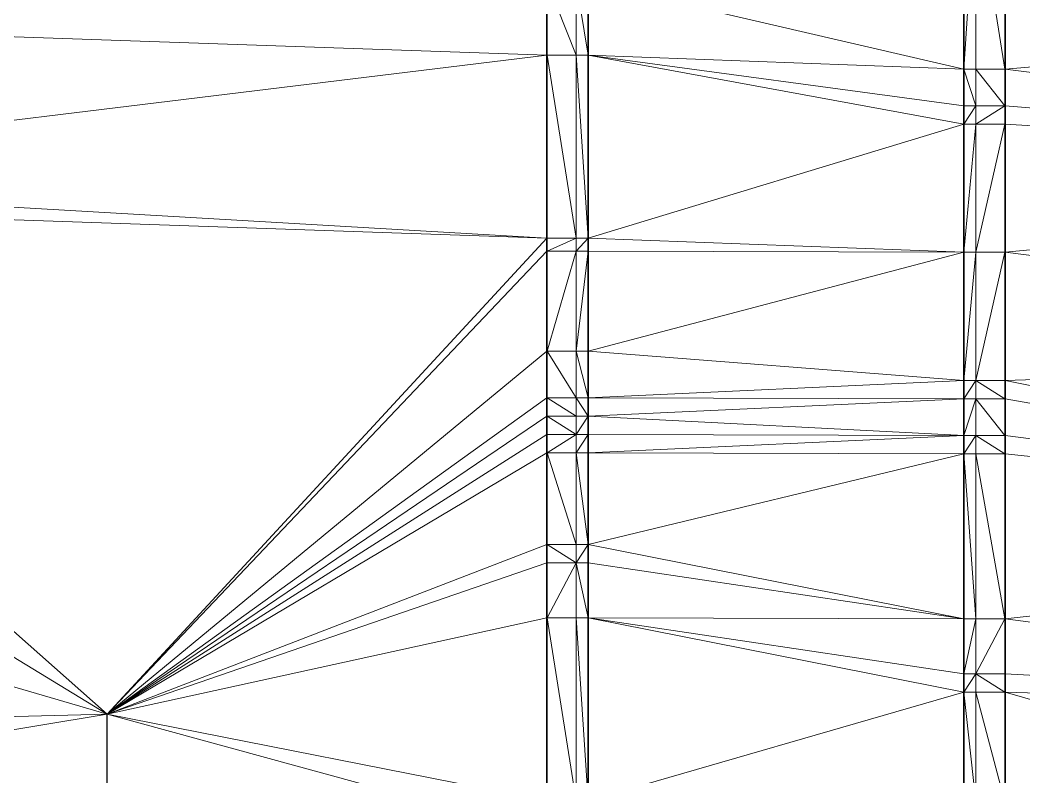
# Model space of a CAD drawing. Header units: metres. Extents: x 246428 to 246884, y 7418966 to 7419490.
# Drawn here: x 246764.45 to 246769.93, y 7419436.09 to 7419440.22 of the extents above; entities that cross this region are included whole.
import ezdxf

# ---------------------------------------------------------------- set-up
doc = ezdxf.new("R2010")
doc.units = ezdxf.units.M
doc.linetypes.add('blank name', pattern=[0])
doc.linetypes.add('HIDDEN', pattern=[9.525, 6.35, -3.175])
doc.layers.add('_12D_UNMAPPED', color=7, linetype='Continuous')
doc.layers.add('GRADELINES', color=250, linetype='HIDDEN', lineweight=25)
for name, color, linetype, lineweight, true_color in [('KERB_BACK', 7, 'Continuous', 35, 0x5fd2ff), ('KERB_LINE', 7, 'Continuous', 18, 0xb9b9b9), ('KERB_LIP', 7, 'Continuous', 35, 0x5fd2ff), ('KERB_TOP', 7, 'Continuous', 18, 0xb9b9b9)]:
    doc.layers.add(name, color=color, linetype=linetype, lineweight=lineweight, true_color=true_color)

msp = doc.modelspace()

# ---------------------------------------------------------------- linework, layer by layer
at = {"layer": '_12D_UNMAPPED', "color": 3, "linetype": 'blank name', "lineweight": 0}
for points in [[(246769.6045, 7419439.9545, 36.0385), (246767.5545, 7419440.4311, 35.9968), (246769.6045, 7419440.9545, 36.0021)], [(246769.6695, 7419440.9545, 36.0021), (246769.6045, 7419439.9545, 36.0385), (246769.6045, 7419440.9545, 36.0021)], [(246769.6695, 7419439.9545, 36.0385), (246769.6045, 7419439.9545, 36.0385), (246769.6695, 7419440.9545, 36.0021)], [(246769.8285, 7419440.9545, 35.9021), (246769.8285, 7419439.9545, 35.9385), (246769.6695, 7419440.9545, 36.0021)], [(246769.8285, 7419439.9545, 35.9385), (246769.6695, 7419439.9545, 36.0385), (246769.6695, 7419440.9545, 36.0021)], [(246769.8295, 7419439.9545, 35.8885), (246769.8285, 7419439.9545, 35.9385), (246769.8295, 7419440.9545, 35.8521)], [(246769.8295, 7419440.9545, 35.8521), (246769.8285, 7419439.9545, 35.9385), (246769.8285, 7419440.9545, 35.9021)], [(246774.5805, 7419440.3644, 35.9542), (246769.8295, 7419439.9545, 35.8885), (246769.8295, 7419440.9545, 35.8521)], [(246767.3295, 7419440.4311, 35.8468), (246767.3295, 7419440.0311, 35.8609), (246761.7795, 7419440.2221, 35.7922)], [(246767.3295, 7419440.0311, 35.8609), (246767.3295, 7419440.4311, 35.8468), (246767.3305, 7419440.0311, 35.9109)], [(246767.3305, 7419440.0311, 35.9109), (246767.3295, 7419440.4311, 35.8468), (246767.3305, 7419440.4311, 35.8968)], [(246767.3305, 7419440.0311, 35.9109), (246767.3305, 7419440.4311, 35.8968), (246767.4895, 7419440.0311, 36.0109)], [(246767.4895, 7419440.0311, 36.0109), (246767.3305, 7419440.4311, 35.8968), (246767.4895, 7419440.4311, 35.9968)], [(246767.4895, 7419440.0311, 36.0109), (246767.4895, 7419440.4311, 35.9968), (246767.5545, 7419440.0311, 36.0109)], [(246767.5545, 7419440.0311, 36.0109), (246767.4895, 7419440.4311, 35.9968), (246767.5545, 7419440.4311, 35.9968)], [(246767.5545, 7419440.0311, 36.0109), (246767.5545, 7419440.4311, 35.9968), (246769.6045, 7419439.9545, 36.0385)], [(246769.8295, 7419439.9545, 35.8885), (246774.5805, 7419440.3644, 35.9542), (246774.3961, 7419439.3816, 35.9923)], [(246761.7795, 7419440.2221, 35.7922), (246767.3295, 7419440.0311, 35.8609), (246761.7795, 7419440.222, 35.7922)], [(246761.7795, 7419440.222, 35.7922), (246767.3295, 7419440.0311, 35.8609), (246761.7795, 7419439.3536, 35.8243)], [(246767.3295, 7419440.0311, 35.8609), (246767.3295, 7419439.0311, 35.8962), (246761.7795, 7419439.3536, 35.8243)], [(246767.3295, 7419439.0311, 35.8962), (246767.3295, 7419440.0311, 35.8609), (246767.3305, 7419439.0311, 35.9462)], [(246767.3305, 7419439.0311, 35.9462), (246767.3295, 7419440.0311, 35.8609), (246767.3305, 7419440.0311, 35.9109)], [(246767.3305, 7419439.0311, 35.9462), (246767.3305, 7419440.0311, 35.9109), (246767.4895, 7419439.0311, 36.0462)], [(246767.4895, 7419439.0311, 36.0462), (246767.3305, 7419440.0311, 35.9109), (246767.4895, 7419440.0311, 36.0109)], [(246767.4895, 7419439.0311, 36.0462), (246767.4895, 7419440.0311, 36.0109), (246767.5545, 7419439.0311, 36.0462)], [(246767.5545, 7419439.0311, 36.0462), (246767.4895, 7419440.0311, 36.0109), (246767.5545, 7419440.0311, 36.0109)], [(246767.5545, 7419439.0311, 36.0462), (246767.5545, 7419440.0311, 36.0109), (246769.6045, 7419439.6545, 36.0493)], [(246767.5545, 7419440.0311, 36.0109), (246769.6045, 7419439.9545, 36.0385), (246769.6045, 7419439.7545, 36.0457)], [(246767.5545, 7419440.0311, 36.0109), (246769.6045, 7419439.7545, 36.0457), (246769.6045, 7419439.6545, 36.0493)], [(246769.6695, 7419439.9545, 36.0385), (246769.6695, 7419439.7545, 36.0457), (246769.6045, 7419439.9545, 36.0385)], [(246769.6045, 7419439.9545, 36.0385), (246769.6695, 7419439.7545, 36.0457), (246769.6045, 7419439.7545, 36.0457)], [(246769.6695, 7419439.9545, 36.0385), (246769.8285, 7419439.7545, 35.9457), (246769.6695, 7419439.7545, 36.0457)], [(246769.8285, 7419439.9545, 35.9385), (246769.8285, 7419439.7545, 35.9457), (246769.6695, 7419439.9545, 36.0385)], [(246769.8295, 7419439.9545, 35.8885), (246769.8295, 7419439.7545, 35.8957), (246769.8285, 7419439.9545, 35.9385)], [(246769.8285, 7419439.9545, 35.9385), (246769.8295, 7419439.7545, 35.8957), (246769.8285, 7419439.7545, 35.9457)], [(246769.8295, 7419439.7545, 35.8957), (246769.8295, 7419439.9545, 35.8885), (246774.3961, 7419439.3816, 35.9923)], [(246769.6045, 7419439.7545, 36.0457), (246769.6695, 7419439.7545, 36.0457), (246769.6045, 7419439.6545, 36.0493)], [(246769.6695, 7419439.7545, 36.0457), (246769.6695, 7419439.6545, 36.0493), (246769.6045, 7419439.6545, 36.0493)], [(246769.6695, 7419439.7545, 36.0457), (246769.8285, 7419439.7545, 35.9457), (246769.6695, 7419439.6545, 36.0493)], [(246769.8285, 7419439.7545, 35.9457), (246769.8285, 7419439.6545, 35.9493), (246769.6695, 7419439.6545, 36.0493)], [(246769.8295, 7419439.7545, 35.8957), (246769.8295, 7419439.6545, 35.8993), (246769.8285, 7419439.7545, 35.9457)], [(246769.8285, 7419439.7545, 35.9457), (246769.8295, 7419439.6545, 35.8993), (246769.8285, 7419439.6545, 35.9493)], [(246769.8295, 7419439.6545, 35.8993), (246769.8295, 7419439.7545, 35.8957), (246774.3961, 7419439.3816, 35.9923)], [(246767.5545, 7419439.0311, 36.0462), (246769.6045, 7419439.6545, 36.0493), (246769.6045, 7419438.9545, 36.074)], [(246769.6045, 7419439.6545, 36.0493), (246769.6695, 7419439.6545, 36.0493), (246769.6045, 7419438.9545, 36.074)], [(246769.6695, 7419439.6545, 36.0493), (246769.6695, 7419438.9545, 36.074), (246769.6045, 7419438.9545, 36.074)], [(246769.6695, 7419439.6545, 36.0493), (246769.8285, 7419439.6545, 35.9493), (246769.6695, 7419438.9545, 36.074)], [(246769.8285, 7419439.6545, 35.9493), (246769.8285, 7419438.9545, 35.974), (246769.6695, 7419438.9545, 36.074)], [(246769.8285, 7419439.6545, 35.9493), (246769.8295, 7419439.6545, 35.8993), (246769.8285, 7419438.9545, 35.974)], [(246769.8295, 7419439.6545, 35.8993), (246769.8295, 7419438.9545, 35.924), (246769.8285, 7419438.9545, 35.974)], [(246769.8295, 7419438.9545, 35.924), (246769.8295, 7419439.6545, 35.8993), (246774.3961, 7419439.3816, 35.9923)], [(246769.8295, 7419438.9545, 35.924), (246774.3961, 7419439.3816, 35.9923), (246774.2116, 7419438.3987, 36.0303)], [(246761.7795, 7419439.3536, 35.8243), (246767.3295, 7419439.0311, 35.8962), (246761.7795, 7419439.2222, 35.8288)], [(246761.7795, 7419439.2222, 35.8288), (246767.3295, 7419439.0311, 35.8962), (246761.7795, 7419439.2221, 35.8288)], [(246767.3295, 7419439.0311, 35.8962), (246764.9295, 7419436.4335, 35.9523), (246761.7795, 7419439.2221, 35.8288)], [(246761.7795, 7419439.2221, 35.8288), (246764.9295, 7419436.4335, 35.9523), (246761.7795, 7419438.3536, 35.8562)], [(246764.9295, 7419436.4335, 35.9523), (246767.3295, 7419439.0311, 35.8962), (246767.3295, 7419439.031, 35.8962)], [(246767.3295, 7419438.9599, 35.8987), (246764.9295, 7419436.4335, 35.9523), (246767.3295, 7419439.031, 35.8962)], [(246767.3295, 7419439.031, 35.8962), (246767.3305, 7419439.0311, 35.9462), (246767.3305, 7419439.031, 35.9462)], [(246767.3295, 7419439.031, 35.8962), (246767.3295, 7419439.0311, 35.8962), (246767.3305, 7419439.0311, 35.9462)], [(246767.3305, 7419438.9599, 35.9487), (246767.3295, 7419438.9599, 35.8987), (246767.3305, 7419439.031, 35.9462)], [(246767.3295, 7419438.9599, 35.8987), (246767.3295, 7419439.031, 35.8962), (246767.3305, 7419439.031, 35.9462)], [(246767.3305, 7419439.031, 35.9462), (246767.4895, 7419439.0311, 36.0462), (246767.4895, 7419439.031, 36.0462)], [(246767.3305, 7419439.031, 35.9462), (246767.3305, 7419439.0311, 35.9462), (246767.4895, 7419439.0311, 36.0462)], [(246767.4895, 7419438.9599, 36.0487), (246767.3305, 7419438.9599, 35.9487), (246767.4895, 7419439.031, 36.0462)], [(246767.3305, 7419438.9599, 35.9487), (246767.3305, 7419439.031, 35.9462), (246767.4895, 7419439.031, 36.0462)], [(246767.4895, 7419439.031, 36.0462), (246767.4895, 7419439.0311, 36.0462), (246767.5545, 7419439.031, 36.0462)], [(246767.4895, 7419439.0311, 36.0462), (246767.5545, 7419439.0311, 36.0462), (246767.5545, 7419439.031, 36.0462)], [(246767.5545, 7419438.9599, 36.0487), (246767.4895, 7419438.9599, 36.0487), (246767.5545, 7419439.031, 36.0462)], [(246767.4895, 7419438.9599, 36.0487), (246767.4895, 7419439.031, 36.0462), (246767.5545, 7419439.031, 36.0462)], [(246767.5545, 7419439.0311, 36.0462), (246769.6045, 7419438.9545, 36.074), (246767.5545, 7419439.031, 36.0462)], [(246769.6045, 7419438.9545, 36.074), (246767.5545, 7419438.9599, 36.0487), (246767.5545, 7419439.031, 36.0462)], [(246767.3295, 7419438.4153, 35.9179), (246764.9295, 7419436.4335, 35.9523), (246767.3295, 7419438.9599, 35.8987)], [(246767.3295, 7419438.4153, 35.9179), (246767.3295, 7419438.9599, 35.8987), (246767.3305, 7419438.4153, 35.9679)], [(246767.3305, 7419438.4153, 35.9679), (246767.3295, 7419438.9599, 35.8987), (246767.3305, 7419438.9599, 35.9487)], [(246767.4895, 7419438.4153, 36.0679), (246767.3305, 7419438.4153, 35.9679), (246767.4895, 7419438.9599, 36.0487)], [(246767.3305, 7419438.4153, 35.9679), (246767.3305, 7419438.9599, 35.9487), (246767.4895, 7419438.9599, 36.0487)], [(246767.5545, 7419438.4153, 36.0679), (246767.4895, 7419438.4153, 36.0679), (246767.5545, 7419438.9599, 36.0487)], [(246767.4895, 7419438.4153, 36.0679), (246767.4895, 7419438.9599, 36.0487), (246767.5545, 7419438.9599, 36.0487)], [(246769.6045, 7419438.9545, 36.074), (246767.5545, 7419438.4153, 36.0679), (246767.5545, 7419438.9599, 36.0487)], [(246769.6045, 7419438.9545, 36.074), (246769.6045, 7419438.2545, 36.0987), (246767.5545, 7419438.4153, 36.0679)], [(246769.6045, 7419438.9545, 36.074), (246769.6695, 7419438.9545, 36.074), (246769.6045, 7419438.2545, 36.0987)], [(246769.6695, 7419438.9545, 36.074), (246769.6695, 7419438.2545, 36.0987), (246769.6045, 7419438.2545, 36.0987)], [(246769.6695, 7419438.9545, 36.074), (246769.8285, 7419438.9545, 35.974), (246769.6695, 7419438.2545, 36.0987)], [(246769.8285, 7419438.9545, 35.974), (246769.8285, 7419438.2545, 35.9987), (246769.6695, 7419438.2545, 36.0987)], [(246769.8285, 7419438.9545, 35.974), (246769.8295, 7419438.9545, 35.924), (246769.8285, 7419438.2545, 35.9987)], [(246769.8295, 7419438.9545, 35.924), (246769.8295, 7419438.2545, 35.9487), (246769.8285, 7419438.2545, 35.9987)], [(246769.8295, 7419438.2545, 35.9487), (246769.8295, 7419438.9545, 35.924), (246774.2116, 7419438.3987, 36.0303)], [(246767.3295, 7419438.1599, 35.9269), (246764.9295, 7419436.4335, 35.9523), (246767.3295, 7419438.4153, 35.9179)], [(246767.3295, 7419438.1599, 35.9269), (246767.3295, 7419438.4153, 35.9179), (246767.3305, 7419438.1599, 35.9769)], [(246767.3305, 7419438.1599, 35.9769), (246767.3295, 7419438.4153, 35.9179), (246767.3305, 7419438.4153, 35.9679)], [(246767.3305, 7419438.1599, 35.9769), (246767.3305, 7419438.4153, 35.9679), (246767.4895, 7419438.1599, 36.0769)], [(246767.4895, 7419438.1599, 36.0769), (246767.3305, 7419438.4153, 35.9679), (246767.4895, 7419438.4153, 36.0679)], [(246767.4895, 7419438.1599, 36.0769), (246767.4895, 7419438.4153, 36.0679), (246767.5545, 7419438.1599, 36.0769)], [(246767.5545, 7419438.1599, 36.0769), (246767.4895, 7419438.4153, 36.0679), (246767.5545, 7419438.4153, 36.0679)], [(246769.6045, 7419438.2545, 36.0987), (246767.5545, 7419438.1599, 36.0769), (246767.5545, 7419438.4153, 36.0679)], [(246769.8295, 7419438.2545, 35.9487), (246774.2116, 7419438.3987, 36.0303), (246774.0272, 7419437.4159, 36.0684)], [(246761.7795, 7419438.3536, 35.8562), (246764.9295, 7419436.4335, 35.9523), (246761.7795, 7419437.3536, 35.8828)], [(246769.6045, 7419438.2545, 36.0987), (246769.6045, 7419438.1545, 36.1023), (246767.5545, 7419438.1599, 36.0769)], [(246769.6045, 7419438.2545, 36.0987), (246769.6695, 7419438.2545, 36.0987), (246769.6045, 7419438.1545, 36.1023)], [(246769.6695, 7419438.2545, 36.0987), (246769.6695, 7419438.1545, 36.1023), (246769.6045, 7419438.1545, 36.1023)], [(246769.6695, 7419438.2545, 36.0987), (246769.8285, 7419438.1545, 36.0023), (246769.6695, 7419438.1545, 36.1023)], [(246769.8285, 7419438.2545, 35.9987), (246769.8285, 7419438.1545, 36.0023), (246769.6695, 7419438.2545, 36.0987)], [(246769.8295, 7419438.2545, 35.9487), (246769.8295, 7419438.1545, 35.9523), (246769.8285, 7419438.2545, 35.9987)], [(246769.8285, 7419438.2545, 35.9987), (246769.8295, 7419438.1545, 35.9523), (246769.8285, 7419438.1545, 36.0023)], [(246769.8295, 7419438.1545, 35.9523), (246769.8295, 7419438.2545, 35.9487), (246774.0272, 7419437.4159, 36.0684)], [(246767.3295, 7419438.0599, 35.9305), (246764.9295, 7419436.4335, 35.9523), (246767.3295, 7419438.1599, 35.9269)], [(246767.3295, 7419438.0599, 35.9305), (246767.3295, 7419438.1599, 35.9269), (246767.3305, 7419438.0599, 35.9805)], [(246767.3305, 7419438.0599, 35.9805), (246767.3295, 7419438.1599, 35.9269), (246767.3305, 7419438.1599, 35.9769)], [(246767.3305, 7419438.0599, 35.9805), (246767.3305, 7419438.1599, 35.9769), (246767.4895, 7419438.0599, 36.0805)], [(246767.4895, 7419438.0599, 36.0805), (246767.3305, 7419438.1599, 35.9769), (246767.4895, 7419438.1599, 36.0769)], [(246767.4895, 7419438.0599, 36.0805), (246767.4895, 7419438.1599, 36.0769), (246767.5545, 7419438.0599, 36.0805)], [(246767.5545, 7419438.0599, 36.0805), (246767.4895, 7419438.1599, 36.0769), (246767.5545, 7419438.1599, 36.0769)], [(246769.6045, 7419438.1545, 36.1023), (246767.5545, 7419438.0599, 36.0805), (246767.5545, 7419438.1599, 36.0769)], [(246769.6045, 7419438.1545, 36.1023), (246769.6045, 7419437.9545, 36.1096), (246767.5545, 7419438.0599, 36.0805)], [(246769.6045, 7419438.1545, 36.1023), (246769.6695, 7419438.1545, 36.1023), (246769.6045, 7419437.9545, 36.1096)], [(246769.6695, 7419438.1545, 36.1023), (246769.6695, 7419437.9545, 36.1096), (246769.6045, 7419437.9545, 36.1096)], [(246769.8285, 7419438.1545, 36.0023), (246769.8285, 7419437.9545, 36.0096), (246769.6695, 7419438.1545, 36.1023)], [(246769.6695, 7419438.1545, 36.1023), (246769.8285, 7419437.9545, 36.0096), (246769.6695, 7419437.9545, 36.1096)], [(246769.8285, 7419438.1545, 36.0023), (246769.8295, 7419438.1545, 35.9523), (246769.8285, 7419437.9545, 36.0096)], [(246769.8295, 7419438.1545, 35.9523), (246769.8295, 7419437.9545, 35.9596), (246769.8285, 7419437.9545, 36.0096)], [(246769.8295, 7419437.9545, 35.9596), (246769.8295, 7419438.1545, 35.9523), (246774.0272, 7419437.4159, 36.0684)], [(246767.3295, 7419437.9599, 35.9342), (246764.9295, 7419436.4335, 35.9523), (246767.3295, 7419438.0599, 35.9305)], [(246767.3295, 7419437.9599, 35.9342), (246767.3295, 7419438.0599, 35.9305), (246767.3305, 7419437.9599, 35.9842)], [(246767.3305, 7419437.9599, 35.9842), (246767.3295, 7419438.0599, 35.9305), (246767.3305, 7419438.0599, 35.9805)], [(246767.3305, 7419437.9599, 35.9842), (246767.3305, 7419438.0599, 35.9805), (246767.4895, 7419437.9599, 36.0842)], [(246767.4895, 7419437.9599, 36.0842), (246767.3305, 7419438.0599, 35.9805), (246767.4895, 7419438.0599, 36.0805)], [(246767.5545, 7419437.9599, 36.0842), (246767.4895, 7419437.9599, 36.0842), (246767.5545, 7419438.0599, 36.0805)], [(246767.4895, 7419437.9599, 36.0842), (246767.4895, 7419438.0599, 36.0805), (246767.5545, 7419438.0599, 36.0805)], [(246769.6045, 7419437.9545, 36.1096), (246767.5545, 7419437.9599, 36.0842), (246767.5545, 7419438.0599, 36.0805)], [(246767.3295, 7419437.8599, 35.9375), (246764.9295, 7419436.4335, 35.9523), (246767.3295, 7419437.9599, 35.9342)], [(246767.3305, 7419437.8599, 35.9875), (246767.3295, 7419437.8599, 35.9375), (246767.3305, 7419437.9599, 35.9842)], [(246767.3295, 7419437.8599, 35.9375), (246767.3295, 7419437.9599, 35.9342), (246767.3305, 7419437.9599, 35.9842)], [(246767.4895, 7419437.8599, 36.0875), (246767.3305, 7419437.8599, 35.9875), (246767.4895, 7419437.9599, 36.0842)], [(246767.3305, 7419437.8599, 35.9875), (246767.3305, 7419437.9599, 35.9842), (246767.4895, 7419437.9599, 36.0842)], [(246767.4895, 7419437.8599, 36.0875), (246767.4895, 7419437.9599, 36.0842), (246767.5545, 7419437.9599, 36.0842)], [(246767.5545, 7419437.8599, 36.0875), (246767.4895, 7419437.8599, 36.0875), (246767.5545, 7419437.9599, 36.0842)], [(246769.6045, 7419437.9545, 36.1096), (246767.5545, 7419437.8599, 36.0875), (246767.5545, 7419437.9599, 36.0842)], [(246769.6045, 7419437.9545, 36.1096), (246769.6045, 7419437.8545, 36.1132), (246767.5545, 7419437.8599, 36.0875)], [(246769.6045, 7419437.9545, 36.1096), (246769.6695, 7419437.9545, 36.1096), (246769.6045, 7419437.8545, 36.1132)], [(246769.6695, 7419437.9545, 36.1096), (246769.6695, 7419437.8545, 36.1132), (246769.6045, 7419437.8545, 36.1132)], [(246769.8285, 7419437.9545, 36.0096), (246769.8285, 7419437.8545, 36.0132), (246769.6695, 7419437.9545, 36.1096)], [(246769.6695, 7419437.9545, 36.1096), (246769.8285, 7419437.8545, 36.0132), (246769.6695, 7419437.8545, 36.1132)], [(246769.8295, 7419437.9545, 35.9596), (246769.8295, 7419437.8545, 35.9632), (246769.8285, 7419437.9545, 36.0096)], [(246769.8285, 7419437.9545, 36.0096), (246769.8295, 7419437.8545, 35.9632), (246769.8285, 7419437.8545, 36.0132)], [(246769.8295, 7419437.8545, 35.9632), (246769.8295, 7419437.9545, 35.9596), (246774.0272, 7419437.4159, 36.0684)], [(246767.3295, 7419437.3599, 35.9537), (246764.9295, 7419436.4335, 35.9523), (246767.3295, 7419437.8599, 35.9375)], [(246767.3295, 7419437.3599, 35.9537), (246767.3295, 7419437.8599, 35.9375), (246767.3305, 7419437.3599, 36.0037)], [(246767.3305, 7419437.3599, 36.0037), (246767.3295, 7419437.8599, 35.9375), (246767.3305, 7419437.8599, 35.9875)], [(246767.3305, 7419437.3599, 36.0037), (246767.3305, 7419437.8599, 35.9875), (246767.4895, 7419437.3599, 36.1037)], [(246767.4895, 7419437.3599, 36.1037), (246767.3305, 7419437.8599, 35.9875), (246767.4895, 7419437.8599, 36.0875)], [(246767.4895, 7419437.3599, 36.1037), (246767.4895, 7419437.8599, 36.0875), (246767.5545, 7419437.3599, 36.1037)], [(246767.5545, 7419437.3599, 36.1037), (246767.4895, 7419437.8599, 36.0875), (246767.5545, 7419437.8599, 36.0875)], [(246769.6045, 7419437.8545, 36.1132), (246767.5545, 7419437.3599, 36.1037), (246767.5545, 7419437.8599, 36.0875)], [(246769.6045, 7419437.8545, 36.1132), (246769.6045, 7419436.9545, 36.1424), (246767.5545, 7419437.3599, 36.1037)], [(246769.6695, 7419437.8545, 36.1132), (246769.6695, 7419436.9545, 36.1424), (246769.6045, 7419437.8545, 36.1132)], [(246769.6045, 7419437.8545, 36.1132), (246769.6695, 7419436.9545, 36.1424), (246769.6045, 7419436.9545, 36.1424)], [(246769.8285, 7419437.8545, 36.0132), (246769.8285, 7419436.9545, 36.0424), (246769.6695, 7419437.8545, 36.1132)], [(246769.6695, 7419437.8545, 36.1132), (246769.8285, 7419436.9545, 36.0424), (246769.6695, 7419436.9545, 36.1424)], [(246769.8295, 7419437.8545, 35.9632), (246769.8295, 7419436.9545, 35.9924), (246769.8285, 7419437.8545, 36.0132)], [(246769.8285, 7419437.8545, 36.0132), (246769.8295, 7419436.9545, 35.9924), (246769.8285, 7419436.9545, 36.0424)], [(246769.8295, 7419436.9545, 35.9924), (246769.8295, 7419437.8545, 35.9632), (246774.0272, 7419437.4159, 36.0684)], [(246769.8295, 7419436.9545, 35.9924), (246774.0272, 7419437.4159, 36.0684), (246773.8428, 7419436.433, 36.1065)], [(246761.7795, 7419437.3536, 35.8828), (246764.9295, 7419436.4335, 35.9523), (246761.7795, 7419436.3536, 35.904)], [(246767.3295, 7419437.2599, 35.9564), (246764.9295, 7419436.4335, 35.9523), (246767.3295, 7419437.3599, 35.9537)], [(246767.3295, 7419437.2599, 35.9564), (246767.3295, 7419437.3599, 35.9537), (246767.3305, 7419437.2599, 36.0064)], [(246767.3305, 7419437.2599, 36.0064), (246767.3295, 7419437.3599, 35.9537), (246767.3305, 7419437.3599, 36.0037)], [(246767.3305, 7419437.2599, 36.0064), (246767.3305, 7419437.3599, 36.0037), (246767.4895, 7419437.2599, 36.1064)], [(246767.4895, 7419437.2599, 36.1064), (246767.3305, 7419437.3599, 36.0037), (246767.4895, 7419437.3599, 36.1037)], [(246767.5545, 7419437.2599, 36.1064), (246767.4895, 7419437.2599, 36.1064), (246767.5545, 7419437.3599, 36.1037)], [(246767.4895, 7419437.2599, 36.1064), (246767.4895, 7419437.3599, 36.1037), (246767.5545, 7419437.3599, 36.1037)], [(246769.6045, 7419436.9545, 36.1424), (246767.5545, 7419437.2599, 36.1064), (246767.5545, 7419437.3599, 36.1037)], [(246767.3295, 7419436.9599, 35.9639), (246764.9295, 7419436.4335, 35.9523), (246767.3295, 7419437.2599, 35.9564)], [(246767.3295, 7419436.9599, 35.9639), (246767.3295, 7419437.2599, 35.9564), (246767.3305, 7419436.9599, 36.0139)], [(246767.3305, 7419436.9599, 36.0139), (246767.3295, 7419437.2599, 35.9564), (246767.3305, 7419437.2599, 36.0064)], [(246767.4895, 7419436.9599, 36.1139), (246767.3305, 7419436.9599, 36.0139), (246767.4895, 7419437.2599, 36.1064)], [(246767.3305, 7419436.9599, 36.0139), (246767.3305, 7419437.2599, 36.0064), (246767.4895, 7419437.2599, 36.1064)], [(246767.4895, 7419436.9599, 36.1139), (246767.4895, 7419437.2599, 36.1064), (246767.5545, 7419436.9599, 36.1139)], [(246767.5545, 7419436.9599, 36.1139), (246767.4895, 7419437.2599, 36.1064), (246767.5545, 7419437.2599, 36.1064)], [(246769.6045, 7419436.9545, 36.1424), (246767.5545, 7419436.9599, 36.1139), (246767.5545, 7419437.2599, 36.1064)], [(246767.3295, 7419435.9599, 35.9886), (246764.9295, 7419436.4335, 35.9523), (246767.3295, 7419436.9599, 35.9639)], [(246767.3295, 7419435.9599, 35.9886), (246767.3295, 7419436.9599, 35.9639), (246767.3305, 7419435.9599, 36.0386)], [(246767.3305, 7419435.9599, 36.0386), (246767.3295, 7419436.9599, 35.9639), (246767.3305, 7419436.9599, 36.0139)], [(246767.3305, 7419435.9599, 36.0386), (246767.3305, 7419436.9599, 36.0139), (246767.4895, 7419435.9599, 36.1386)], [(246767.4895, 7419435.9599, 36.1386), (246767.3305, 7419436.9599, 36.0139), (246767.4895, 7419436.9599, 36.1139)], [(246767.4895, 7419435.9599, 36.1386), (246767.4895, 7419436.9599, 36.1139), (246767.5545, 7419435.9599, 36.1386)], [(246767.5545, 7419435.9599, 36.1386), (246767.4895, 7419436.9599, 36.1139), (246767.5545, 7419436.9599, 36.1139)], [(246769.6045, 7419436.6545, 36.1522), (246769.6045, 7419436.5545, 36.1552), (246767.5545, 7419436.9599, 36.1139)], [(246769.6045, 7419436.9545, 36.1424), (246769.6045, 7419436.6545, 36.1522), (246767.5545, 7419436.9599, 36.1139)], [(246769.6045, 7419436.5545, 36.1552), (246767.5545, 7419435.9599, 36.1386), (246767.5545, 7419436.9599, 36.1139)], [(246769.6045, 7419436.9545, 36.1424), (246769.6695, 7419436.9545, 36.1424), (246769.6045, 7419436.6545, 36.1522)], [(246769.6695, 7419436.9545, 36.1424), (246769.6695, 7419436.6545, 36.1522), (246769.6045, 7419436.6545, 36.1522)], [(246769.6695, 7419436.9545, 36.1424), (246769.8285, 7419436.9545, 36.0424), (246769.6695, 7419436.6545, 36.1522)], [(246769.8285, 7419436.9545, 36.0424), (246769.8285, 7419436.6545, 36.0522), (246769.6695, 7419436.6545, 36.1522)], [(246769.8285, 7419436.9545, 36.0424), (246769.8295, 7419436.9545, 35.9924), (246769.8285, 7419436.6545, 36.0522)], [(246769.8295, 7419436.9545, 35.9924), (246769.8295, 7419436.6545, 36.0022), (246769.8285, 7419436.6545, 36.0522)], [(246769.8295, 7419436.6545, 36.0022), (246769.8295, 7419436.9545, 35.9924), (246773.8428, 7419436.433, 36.1065)], [(246769.6045, 7419436.6545, 36.1522), (246769.6695, 7419436.6545, 36.1522), (246769.6045, 7419436.5545, 36.1552)], [(246769.6695, 7419436.6545, 36.1522), (246769.6695, 7419436.5545, 36.1552), (246769.6045, 7419436.5545, 36.1552)], [(246769.8285, 7419436.6545, 36.0522), (246769.8285, 7419436.5545, 36.0552), (246769.6695, 7419436.6545, 36.1522)], [(246769.6695, 7419436.6545, 36.1522), (246769.8285, 7419436.5545, 36.0552), (246769.6695, 7419436.5545, 36.1552)], [(246769.8295, 7419436.6545, 36.0022), (246769.8295, 7419436.5545, 36.0052), (246769.8285, 7419436.6545, 36.0522)], [(246769.8285, 7419436.6545, 36.0522), (246769.8295, 7419436.5545, 36.0052), (246769.8285, 7419436.5545, 36.0552)], [(246769.8295, 7419436.5545, 36.0052), (246769.8295, 7419436.6545, 36.0022), (246773.8428, 7419436.433, 36.1065)], [(246769.6045, 7419436.5545, 36.1552), (246769.6045, 7419435.9545, 36.17), (246767.5545, 7419435.9599, 36.1386)], [(246769.6695, 7419436.5545, 36.1552), (246769.6695, 7419435.9545, 36.17), (246769.6045, 7419436.5545, 36.1552)], [(246769.6045, 7419436.5545, 36.1552), (246769.6695, 7419435.9545, 36.17), (246769.6045, 7419435.9545, 36.17)], [(246769.8285, 7419436.5545, 36.0552), (246769.8285, 7419435.9545, 36.07), (246769.6695, 7419436.5545, 36.1552)], [(246769.6695, 7419436.5545, 36.1552), (246769.8285, 7419435.9545, 36.07), (246769.6695, 7419435.9545, 36.17)], [(246769.8295, 7419436.5545, 36.0052), (246769.8295, 7419435.9545, 36.02), (246769.8285, 7419436.5545, 36.0552)], [(246769.8285, 7419436.5545, 36.0552), (246769.8295, 7419435.9545, 36.02), (246769.8285, 7419435.9545, 36.07)], [(246769.8295, 7419435.9545, 36.02), (246769.8295, 7419436.5545, 36.0052), (246773.6583, 7419435.4502, 36.1445)], [(246769.8295, 7419436.5545, 36.0052), (246773.8428, 7419436.433, 36.1065), (246773.6583, 7419435.4502, 36.1445)], [(246761.7795, 7419436.3536, 35.904), (246764.9295, 7419436.4335, 35.9523), (246761.7795, 7419435.9117, 35.9117)], [(246764.9295, 7419436.4335, 35.9523), (246764.9295, 7419435.284, 35.9799), (246761.7795, 7419435.9117, 35.9117)], [(246764.9295, 7419435.284, 35.9799), (246764.9295, 7419436.4335, 35.9523), (246767.3295, 7419435.7768, 35.9931)], [(246767.3295, 7419435.7768, 35.9931), (246764.9295, 7419436.4335, 35.9523), (246767.3295, 7419435.9599, 35.9886)]]:
    msp.add_3dface(points, dxfattribs=at)
at = {"layer": 'GRADELINES'}
msp.add_polyline3d([(246764.9295, 7419435.284, 35.9799), (246764.9295, 7419436.4335, 35.9523)], dxfattribs=at)
at = {"layer": 'KERB_BACK'}
for points in [[(246767.5545, 7419439.0311, 36.0462), (246767.5545, 7419440.0311, 36.0109), (246767.5545, 7419440.4311, 35.9968), (246767.5545, 7419440.5311, 35.9932), (246767.5545, 7419441.0311, 35.975), (246767.5545, 7419441.1311, 35.9714), (246767.5545, 7419441.2219, 35.968), (246767.5545, 7419441.222, 35.968), (246767.5545, 7419441.2311, 35.9663), (246767.5545, 7419442.0311, 35.8143), (246767.5545, 7419442.2219, 35.778), (246767.5545, 7419442.222, 35.778), (246767.5545, 7419442.5311, 35.7656), (246767.5545, 7419442.6311, 35.7618), (246767.5545, 7419442.8311, 35.7545), (246767.5545, 7419442.9311, 35.7506), (246767.5545, 7419443.0311, 35.7466), (246767.5545, 7419444.0311, 35.7065), (246767.5545, 7419445.0311, 35.6664)], [(246769.6045, 7419440.9545, 36.0021), (246769.6045, 7419439.9545, 36.0385), (246769.6045, 7419439.7545, 36.0457), (246769.6045, 7419439.6545, 36.0493), (246769.6045, 7419438.9545, 36.074), (246769.6045, 7419438.2545, 36.0987), (246769.6045, 7419438.1545, 36.1023), (246769.6045, 7419437.9545, 36.1096), (246769.6045, 7419437.8545, 36.1132), (246769.6045, 7419436.9545, 36.1424), (246769.6045, 7419436.6545, 36.1522), (246769.6045, 7419436.5545, 36.1552), (246769.6045, 7419435.9545, 36.17)], [(246767.5545, 7419435.9599, 36.1386), (246767.5545, 7419436.9599, 36.1139), (246767.5545, 7419437.2599, 36.1064), (246767.5545, 7419437.3599, 36.1037), (246767.5545, 7419437.8599, 36.0875), (246767.5545, 7419437.9599, 36.0842), (246767.5545, 7419438.0599, 36.0805), (246767.5545, 7419438.1599, 36.0769), (246767.5545, 7419438.4153, 36.0679), (246767.5545, 7419438.9599, 36.0487), (246767.5545, 7419439.031, 36.0462), (246767.5545, 7419439.0311, 36.0462)]]:
    msp.add_polyline3d(points, dxfattribs=at)
at = {"layer": 'KERB_LINE'}
for points in [[(246767.3305, 7419439.0311, 35.9462), (246767.3305, 7419440.0311, 35.9109), (246767.3305, 7419440.4311, 35.8968), (246767.3305, 7419440.5311, 35.8932), (246767.3305, 7419441.0311, 35.875), (246767.3305, 7419441.1311, 35.8714), (246767.3305, 7419441.2219, 35.868), (246767.3305, 7419441.222, 35.868), (246767.3305, 7419441.2311, 35.8672), (246767.3305, 7419442.0311, 35.7952), (246767.3305, 7419442.2219, 35.778), (246767.3305, 7419442.222, 35.778), (246767.3305, 7419442.5311, 35.7656), (246767.3305, 7419442.6311, 35.7618), (246767.3305, 7419442.8311, 35.7545), (246767.3305, 7419442.9311, 35.7506), (246767.3305, 7419443.0311, 35.7466), (246767.3305, 7419444.0311, 35.7065), (246767.3305, 7419445.0311, 35.6664)], [(246769.8285, 7419440.9545, 35.9021), (246769.8285, 7419439.9545, 35.9385), (246769.8285, 7419439.7545, 35.9457), (246769.8285, 7419439.6545, 35.9493), (246769.8285, 7419438.9545, 35.974), (246769.8285, 7419438.2545, 35.9987), (246769.8285, 7419438.1545, 36.0023), (246769.8285, 7419437.9545, 36.0096), (246769.8285, 7419437.8545, 36.0132), (246769.8285, 7419436.9545, 36.0424), (246769.8285, 7419436.6545, 36.0522), (246769.8285, 7419436.5545, 36.0552), (246769.8285, 7419435.9545, 36.07)], [(246767.3305, 7419435.9599, 36.0386), (246767.3305, 7419436.9599, 36.0139), (246767.3305, 7419437.2599, 36.0064), (246767.3305, 7419437.3599, 36.0037), (246767.3305, 7419437.8599, 35.9875), (246767.3305, 7419437.9599, 35.9842), (246767.3305, 7419438.0599, 35.9805), (246767.3305, 7419438.1599, 35.9769), (246767.3305, 7419438.4153, 35.9679), (246767.3305, 7419438.9599, 35.9487), (246767.3305, 7419439.031, 35.9462), (246767.3305, 7419439.0311, 35.9462)]]:
    msp.add_polyline3d(points, dxfattribs=at)
at = {"layer": 'KERB_LIP'}
for points in [[(246767.3295, 7419439.0311, 35.8962), (246767.3295, 7419440.0311, 35.8609), (246767.3295, 7419440.4311, 35.8468), (246767.3295, 7419440.5311, 35.8432), (246767.3295, 7419441.0311, 35.825), (246767.3295, 7419441.1311, 35.8214), (246767.3295, 7419441.2219, 35.818), (246767.3295, 7419441.222, 35.818), (246767.3295, 7419441.2311, 35.8176), (246767.3295, 7419442.0311, 35.7856), (246767.3295, 7419442.2219, 35.778), (246767.3295, 7419442.222, 35.778), (246767.3295, 7419442.5311, 35.7656), (246767.3295, 7419442.6311, 35.7618), (246767.3295, 7419442.8311, 35.7545), (246767.3295, 7419442.9311, 35.7506), (246767.3295, 7419443.0311, 35.7466), (246767.3295, 7419444.0311, 35.7065), (246767.3295, 7419445.0311, 35.6664)], [(246769.8295, 7419440.9545, 35.8521), (246769.8295, 7419439.9545, 35.8885), (246769.8295, 7419439.7545, 35.8957), (246769.8295, 7419439.6545, 35.8993), (246769.8295, 7419438.9545, 35.924), (246769.8295, 7419438.2545, 35.9487), (246769.8295, 7419438.1545, 35.9523), (246769.8295, 7419437.9545, 35.9596), (246769.8295, 7419437.8545, 35.9632), (246769.8295, 7419436.9545, 35.9924), (246769.8295, 7419436.6545, 36.0022), (246769.8295, 7419436.5545, 36.0052), (246769.8295, 7419435.9545, 36.02)], [(246767.3295, 7419435.9599, 35.9886), (246767.3295, 7419436.9599, 35.9639), (246767.3295, 7419437.2599, 35.9564), (246767.3295, 7419437.3599, 35.9537), (246767.3295, 7419437.8599, 35.9375), (246767.3295, 7419437.9599, 35.9342), (246767.3295, 7419438.0599, 35.9305), (246767.3295, 7419438.1599, 35.9269), (246767.3295, 7419438.4153, 35.9179), (246767.3295, 7419438.9599, 35.8987), (246767.3295, 7419439.031, 35.8962), (246767.3295, 7419439.0311, 35.8962)]]:
    msp.add_polyline3d(points, dxfattribs=at)
at = {"layer": 'KERB_TOP'}
for points in [[(246767.4895, 7419439.0311, 36.0462), (246767.4895, 7419440.0311, 36.0109), (246767.4895, 7419440.4311, 35.9968), (246767.4895, 7419440.5311, 35.9932), (246767.4895, 7419441.0311, 35.975), (246767.4895, 7419441.1311, 35.9714), (246767.4895, 7419441.2219, 35.968), (246767.4895, 7419441.222, 35.968), (246767.4895, 7419441.2311, 35.9663), (246767.4895, 7419442.0311, 35.8143), (246767.4895, 7419442.2219, 35.778), (246767.4895, 7419442.222, 35.778), (246767.4895, 7419442.5311, 35.7656), (246767.4895, 7419442.6311, 35.7618), (246767.4895, 7419442.8311, 35.7545), (246767.4895, 7419442.9311, 35.7506), (246767.4895, 7419443.0311, 35.7466), (246767.4895, 7419444.0311, 35.7065), (246767.4895, 7419445.0311, 35.6664)], [(246769.6695, 7419440.9545, 36.0021), (246769.6695, 7419439.9545, 36.0385), (246769.6695, 7419439.7545, 36.0457), (246769.6695, 7419439.6545, 36.0493), (246769.6695, 7419438.9545, 36.074), (246769.6695, 7419438.2545, 36.0987), (246769.6695, 7419438.1545, 36.1023), (246769.6695, 7419437.9545, 36.1096), (246769.6695, 7419437.8545, 36.1132), (246769.6695, 7419436.9545, 36.1424), (246769.6695, 7419436.6545, 36.1522), (246769.6695, 7419436.5545, 36.1552), (246769.6695, 7419435.9545, 36.17)], [(246767.4895, 7419435.9599, 36.1386), (246767.4895, 7419436.9599, 36.1139), (246767.4895, 7419437.2599, 36.1064), (246767.4895, 7419437.3599, 36.1037), (246767.4895, 7419437.8599, 36.0875), (246767.4895, 7419437.9599, 36.0842), (246767.4895, 7419438.0599, 36.0805), (246767.4895, 7419438.1599, 36.0769), (246767.4895, 7419438.4153, 36.0679), (246767.4895, 7419438.9599, 36.0487), (246767.4895, 7419439.031, 36.0462), (246767.4895, 7419439.0311, 36.0462)]]:
    msp.add_polyline3d(points, dxfattribs=at)

doc.saveas('drawing.dxf')
